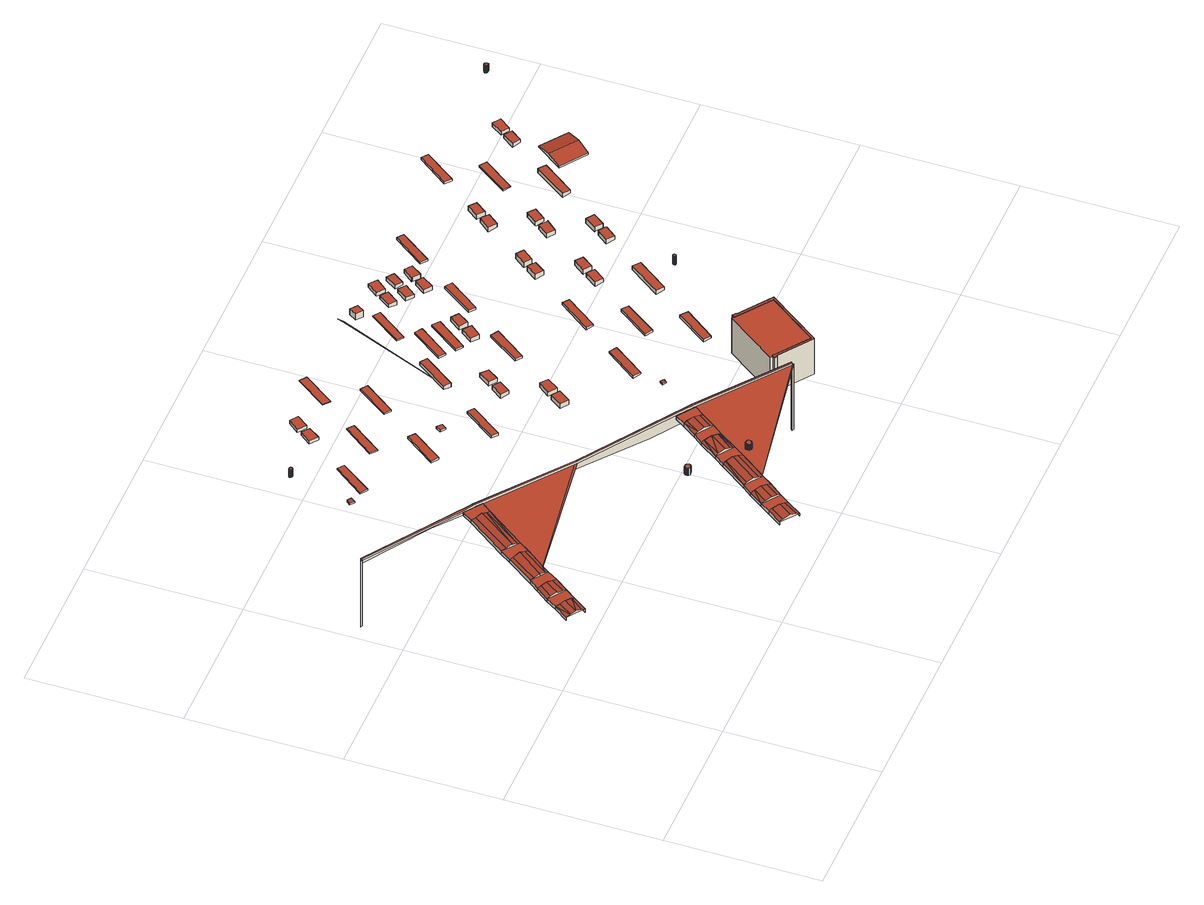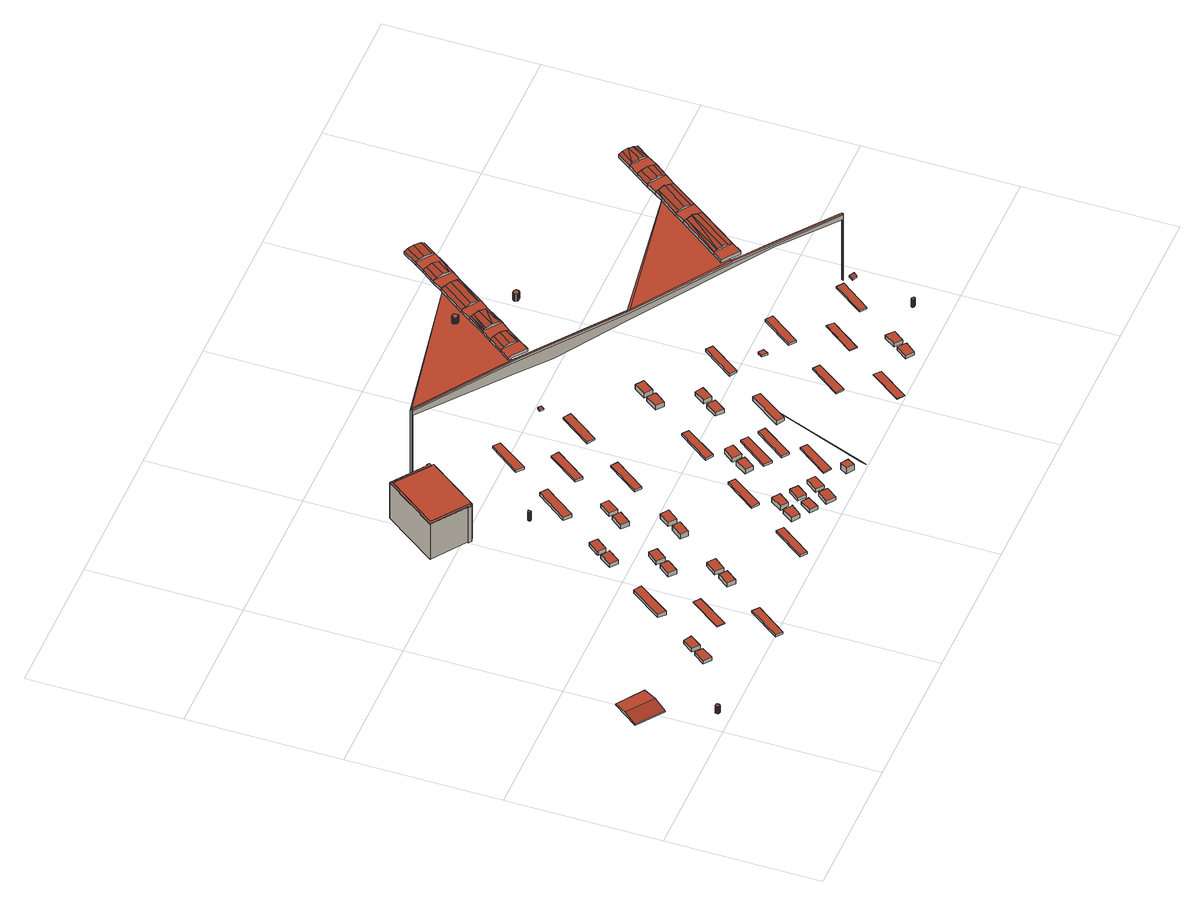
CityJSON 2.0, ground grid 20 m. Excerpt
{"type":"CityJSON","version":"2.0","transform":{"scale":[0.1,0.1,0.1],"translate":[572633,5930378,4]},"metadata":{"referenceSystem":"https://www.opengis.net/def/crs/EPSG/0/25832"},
"CityObjects":{
"building1":{"type":"Building","attributes":{"Grundfläche 2D":"14176.517365","Grundhöhe NN":"4.677"},"children":["building1-1","building1-2","building1-3","building1-4","building1-5","building1-6","building1-7","building1-8","building1-9","building1-10","building1-11","building1-12","building1-13","building1-14","building1-15","building1-16","building1-17","building1-18","building1-19","building1-20","building1-21","building1-22","building1-23","building1-24","building1-25","building1-26","building1-27","building1-28","building1-29","building1-30","building1-31","building1-32","building1-33","building1-34","building1-35","building1-36","building1-37","building1-38","building1-39","building1-40","building1-41","building1-42","building1-43","building1-44","building1-45","building1-46","building1-47","building1-48","building1-49","building1-50","building1-51","building1-52","building1-53","building1-54","building1-55","building1-56","building1-57","building1-58","building1-59","building1-60","building1-61","building1-62","building1-63","building1-64","building1-65","building1-66","building1-67","building1-68","building1-69","building1-70","building1-71","building1-72"],"geometry":[{"type":"MultiSurface","lod":"3","boundaries":[[[0,1,2,3]],[[1,4,2]],[[1,5,6,4]],[[0,7,8,9]],[[10,6,5]],[[11,12,3,2,4]],[[13,14,10,5]],[[7,0,3,12]],[[15,16,17,18]],[[10,19,20,6]],[[21,22,23,17,16]],[[21,16,24,25]],[[11,4,6,20]],[[14,26,19,10]],[[20,19,7,12,11]],[[27,28,29,30,31,32,33]],[[27,34,35,36]],[[37,31,30]],[[27,33,38,34]],[[33,32,39,38]],[[30,29,40]],[[32,31,37,41,39]],[[40,29,42,43]],[[44,45,46,47,48,25,24,49,50]],[[51,52,14]],[[30,40,37]],[[53,54,55,43,42,56,57,26,14,52]],[[40,58,59,34,38,39,41,37]],[[45,60,61,62,46]],[[63,64,65,66,67,68,69]],[[70,65,64]],[[65,71,72,73]],[[74,70,64,63]],[[75,74,63,69]],[[76,77,78,79,80,67]],[[71,65,70]],[[81,75,69,68,67,80,79]],[[47,46,62,82,83,84,85,86,87,88,89,90,91,21,25,48]],[[75,81,79,71,70,74]],[[60,45,44,50,49,24,16,53,52,51,92,93,94,95,96,97,98,99,100,101,61]],[[102,103,104,22,21,91,90,89,88,87,86,105,106,107]],[[61,101,82,62]],[[108,78,77,96,95,94,109,110]],[[111,103,111,112]],[[83,82,101,100,99,98,97,85,84]],[[77,113,96]],[[96,86,85,97]],[[96,113,114,115]],[[96,115,116,105,86]],[[117,118,119,120]]],"semantics":{"surfaces":[{"type":"WallSurface"},{"type":"RoofSurface"}],"values":[0,0,0,0,1,1,0,1,0,1,0,0,1,0,0,0,0,1,1,1,1,1,0,1,1,1,1,0,1,0,1,0,1,1,0,1,1,0,0,0,0,1,1,1,1,1,0,0,0,1]}}]},
"building1-1":{"type":"BuildingInstallation","parents":["building1"],"geometry":[{"type":"MultiSurface","lod":"3","boundaries":[[[121,122,123,124]],[[125,126,127,123]],[[127,124,123]],[[128,127,126,129,130]],[[131,130,129]],[[132,130,131]],[[122,121,133,134]],[[122,135,136,131,129,126,125,123]],[[132,131,137,138]],[[132,139,121,124,127,128,130]]],"semantics":{"surfaces":[{"type":"RoofSurface"},{"type":"WallSurface"}],"values":[0,0,0,0,0,0,1,1,1,1]}}]},
"building1-2":{"type":"BuildingInstallation","parents":["building1"],"geometry":[{"type":"MultiSurface","lod":"3","boundaries":[[[135,122,140,141,131,136]],[[134,142,140,122]],[[131,141,143,137]]],"semantics":{"surfaces":[{"type":"RoofSurface"},{"type":"WallSurface"}],"values":[0,1,1]}}]},
"building1-3":{"type":"BuildingInstallation","parents":["building1"],"geometry":[{"type":"MultiSurface","lod":"3","boundaries":[[[140,144,145,146]],[[147,148,149,150,146,145]],[[148,151,152,149]],[[151,153,141,152]],[[144,140,142,154]],[[144,155,156,153,151,148,147,145]],[[141,153,157,143]],[[149,152,141,140,146,150]]],"semantics":{"surfaces":[{"type":"RoofSurface"},{"type":"WallSurface"}],"values":[0,0,0,0,1,1,1,1]}}]},
"building1-4":{"type":"BuildingInstallation","parents":["building1"],"geometry":[{"type":"MultiSurface","lod":"3","boundaries":[[[155,144,5,1,0,153,156]],[[5,144,154,13]],[[153,0,9,157]]],"semantics":{"surfaces":[{"type":"RoofSurface"},{"type":"WallSurface"}],"values":[0,1,1]}}]},
"building1-5":{"type":"BuildingInstallation","parents":["building1"],"geometry":[{"type":"MultiSurface","lod":"3","boundaries":[[[27,7,19,29,28]],[[29,19,26,42]],[[7,27,36,8]]],"semantics":{"surfaces":[{"type":"RoofSurface"},{"type":"WallSurface"}],"values":[0,1,1]}}]},
"building1-6":{"type":"BuildingInstallation","parents":["building1"],"geometry":[{"type":"MultiSurface","lod":"3","boundaries":[[[158,159,34,59,58,40,160,161]],[[160,40,43,162]],[[162,163,54,164,159,158,161,160]],[[34,159,164,35]]],"semantics":{"surfaces":[{"type":"RoofSurface"},{"type":"WallSurface"}],"values":[0,1,1,1]}}]},
"building1-7":{"type":"BuildingInstallation","parents":["building1"],"geometry":[{"type":"MultiSurface","lod":"3","boundaries":[[[165,166,167,168]],[[168,167,169,170]],[[165,168,170,171]],[[166,165,171,172]],[[167,166,172,169]]],"semantics":{"surfaces":[{"type":"RoofSurface"},{"type":"WallSurface"}],"values":[0,1,1,1,1]}}]},
"building1-8":{"type":"BuildingInstallation","parents":["building1"],"geometry":[{"type":"MultiSurface","lod":"3","boundaries":[[[173,174,175,176]],[[177,173,176,178]],[[179,177,178,180]],[[181,182,179,180,183,184]],[[176,175,185,186,184,183,180,178]],[[181,184,187,188]],[[179,182,181,189,174,173,177]],[[175,174,190,191]]],"semantics":{"surfaces":[{"type":"RoofSurface"},{"type":"WallSurface"}],"values":[0,0,0,0,1,1,1,1]}}]},
"building1-9":{"type":"BuildingInstallation","parents":["building1"],"geometry":[{"type":"MultiSurface","lod":"3","boundaries":[[[181,192,193,194,174,189]],[[192,181,188,195]],[[174,194,196,190]]],"semantics":{"surfaces":[{"type":"RoofSurface"},{"type":"WallSurface"}],"values":[0,1,1]}}]},
"building1-10":{"type":"BuildingInstallation","parents":["building1"],"geometry":[{"type":"MultiSurface","lod":"3","boundaries":[[[197,194,198]],[[199,194,197]],[[200,197,198,201]],[[202,200,201,203]],[[204,205,202,203,206,192]],[[193,192,206,203,201,198,194]],[[192,195,207,204]],[[208,199,197,200,202,205,204]],[[194,199,209,196]]],"semantics":{"surfaces":[{"type":"RoofSurface"},{"type":"WallSurface"}],"values":[0,0,0,0,0,1,1,1,1]}}]},
"building1-11":{"type":"BuildingInstallation","parents":["building1"],"geometry":[{"type":"MultiSurface","lod":"3","boundaries":[[[210,211,212,213]],[[213,212,214,215]],[[210,213,215,216]],[[211,210,216,217]],[[212,211,217,214]]],"semantics":{"surfaces":[{"type":"RoofSurface"},{"type":"WallSurface"}],"values":[0,1,1,1,1]}}]},
"building1-12":{"type":"BuildingInstallation","parents":["building1"],"geometry":[{"type":"MultiSurface","lod":"3","boundaries":[[[218,219,220,221,222,223,224,225,226,227,228,229,230,231,232,233]],[[219,218,234,235]],[[220,219,235,236]],[[221,220,236,237]],[[222,221,237,238]],[[223,222,238,239]],[[224,223,239,240]],[[225,224,240,241]],[[226,225,241,242]],[[227,226,242,243]],[[228,227,243,244]],[[229,228,244,245]],[[230,229,245,246]],[[231,230,246,247]],[[232,231,247,248]],[[233,232,248,249]],[[218,233,249,234]]],"semantics":{"surfaces":[{"type":"RoofSurface"},{"type":"WallSurface"}],"values":[0,1,1,1,1,1,1,1,1,1,1,1,1,1,1,1,1]}}]},
"building1-13":{"type":"BuildingInstallation","parents":["building1"],"geometry":[{"type":"MultiSurface","lod":"3","boundaries":[[[204,67,66,65,199,208]],[[67,204,207,76]],[[199,65,73,209]]],"semantics":{"surfaces":[{"type":"RoofSurface"},{"type":"WallSurface"}],"values":[0,1,1]}}]},
"building1-14":{"type":"BuildingInstallation","parents":["building1"],"geometry":[{"type":"MultiSurface","lod":"3","boundaries":[[[250,251,252,253,254,255,256,257,258,259,260,261,262,263,264,265,266,267,268,269,270,271,272,273,274,275,276,277]],[[278,279,254,253]],[[280,278,253,252]],[[279,281,255,254]],[[281,282,256,255]],[[282,283,257,256]],[[283,284,258,257]],[[284,285,259,258]],[[285,286,260,259]],[[286,287,261,260]],[[287,288,262,261]],[[288,289,263,262]],[[289,290,264,263]],[[290,291,265,264]],[[291,292,266,265]],[[292,293,267,266]],[[293,294,268,267]],[[269,268,294,295]],[[295,296,270,269]],[[296,297,271,270]],[[297,298,272,271]],[[298,299,273,272]],[[299,300,274,273]],[[300,301,275,274]],[[301,302,276,275]],[[302,303,277,276]],[[303,304,250,277]],[[304,305,251,250]],[[305,280,252,251]]],"semantics":{"surfaces":[{"type":"RoofSurface"},{"type":"WallSurface"}],"values":[0,1,1,1,1,1,1,1,1,1,1,1,1,1,1,1,1,1,1,1,1,1,1,1,1,1,1,1,1]}}]},
"building1-15":{"type":"BuildingInstallation","parents":["building1"],"geometry":[{"type":"MultiSurface","lod":"3","boundaries":[[[306,307,71,79]],[[306,79,78,308]],[[309,72,71,307]]],"semantics":{"surfaces":[{"type":"RoofSurface"},{"type":"WallSurface"}],"values":[0,1,1]}}]},
"building1-16":{"type":"BuildingInstallation","parents":["building1"],"geometry":[{"type":"MultiSurface","lod":"3","boundaries":[[[310,311,312,313]],[[310,313,314,315]],[[313,312,316,314]],[[311,310,315,317]],[[312,311,317,316]]],"semantics":{"surfaces":[{"type":"RoofSurface"},{"type":"WallSurface"}],"values":[0,1,1,1,1]}}]},
"building1-17":{"type":"BuildingInstallation","parents":["building1"],"geometry":[{"type":"MultiSurface","lod":"3","boundaries":[[[318,319,320,321]],[[321,320,322,323]],[[318,321,323,324]],[[319,318,324,325]],[[320,319,325,322]]],"semantics":{"surfaces":[{"type":"RoofSurface"},{"type":"WallSurface"}],"values":[0,1,1,1,1]}}]},
"building1-18":{"type":"BuildingInstallation","parents":["building1"],"geometry":[{"type":"MultiSurface","lod":"3","boundaries":[[[326,327,328,329]],[[328,327,330,331]],[[332,329,328,331]],[[326,329,332,333]],[[327,326,333,330]]],"semantics":{"surfaces":[{"type":"RoofSurface"},{"type":"WallSurface"}],"values":[0,1,1,1,1]}}]},
"building1-19":{"type":"BuildingInstallation","parents":["building1"],"geometry":[{"type":"MultiSurface","lod":"3","boundaries":[[[334,307,335]],[[336,307,334]],[[337,335,338]],[[334,335,337]],[[339,337,338,340]],[[341,340,342]],[[343,342,306]],[[341,342,343]],[[340,341,339]],[[338,335,307,306,342,340]],[[343,306,308,344]],[[345,346,347,336,334,337,339,341,343]],[[307,336,348,309]]],"semantics":{"surfaces":[{"type":"RoofSurface"},{"type":"WallSurface"}],"values":[0,0,0,0,0,0,0,0,0,1,1,1,1]}}]},
"building1-20":{"type":"BuildingInstallation","parents":["building1"],"geometry":[{"type":"MultiSurface","lod":"3","boundaries":[[[349,350,351,352,353,354,355,356,357,358,359,360,361,362,363,364,365,366,367,368,369,370,371,372,373,374,375,376]],[[377,378,352,351]],[[379,380,349,376]],[[380,381,350,349]],[[381,377,351,350]],[[378,382,353,352]],[[382,383,354,353]],[[383,384,355,354]],[[384,385,356,355]],[[385,386,357,356]],[[386,387,358,357]],[[387,388,359,358]],[[388,389,360,359]],[[389,390,361,360]],[[390,391,362,361]],[[391,392,363,362]],[[392,393,363]],[[393,394,364,363]],[[394,395,365,364]],[[395,396,366,365]],[[396,397,367,366]],[[397,398,368,367]],[[398,399,369,368]],[[399,400,370,369]],[[400,401,371,370]],[[401,402,372,371]],[[402,403,373,372]],[[403,404,374,373]],[[404,405,375,374]],[[376,375,405,379]]],"semantics":{"surfaces":[{"type":"RoofSurface"},{"type":"WallSurface"}],"values":[0,1,1,1,1,1,1,1,1,1,1,1,1,1,1,1,1,1,1,1,1,1,1,1,1,1,1,1,1,1]}}]},
"building1-21":{"type":"BuildingInstallation","parents":["building1"],"geometry":[{"type":"MultiSurface","lod":"3","boundaries":[[[406,407,408,409,410]],[[408,407,411,412]],[[409,408,412,413]],[[410,409,413,414]],[[411,407,406,410,414,415]]],"semantics":{"surfaces":[{"type":"RoofSurface"},{"type":"WallSurface"}],"values":[0,1,1,1,1]}}]},
"building1-22":{"type":"BuildingInstallation","parents":["building1"],"geometry":[{"type":"MultiSurface","lod":"3","boundaries":[[[346,345,343,416,417,418,419,336,347]],[[416,343,344,420]],[[336,419,421,348]]],"semantics":{"surfaces":[{"type":"RoofSurface"},{"type":"WallSurface"}],"values":[0,1,1]}}]},
"building1-23":{"type":"BuildingInstallation","parents":["building1"],"geometry":[{"type":"MultiSurface","lod":"3","boundaries":[[[422,423,424,425]],[[425,424,426,427]],[[422,425,427,428]],[[423,422,428,429]],[[424,423,429,426]]],"semantics":{"surfaces":[{"type":"RoofSurface"},{"type":"WallSurface"}],"values":[0,1,1,1,1]}}]},
"building1-24":{"type":"BuildingInstallation","parents":["building1"],"geometry":[{"type":"MultiSurface","lod":"3","boundaries":[[[419,430,431]],[[430,432,433,434]],[[432,435,436,433]],[[437,416,438,439,436,435]],[[431,430,434]],[[430,419,418,417,416,437,435,432]],[[438,416,420,440]],[[441,442,431,434,433,436,439,438]],[[419,431,443,421]]],"semantics":{"surfaces":[{"type":"RoofSurface"},{"type":"WallSurface"}],"values":[0,0,0,0,0,1,1,1,1]}}]},
"building1-25":{"type":"BuildingInstallation","parents":["building1"],"geometry":[{"type":"MultiSurface","lod":"3","boundaries":[[[444,445,446,447]],[[447,446,448,449]],[[444,447,449,450]],[[445,444,450,451]],[[446,445,451,448]]],"semantics":{"surfaces":[{"type":"RoofSurface"},{"type":"WallSurface"}],"values":[0,1,1,1,1]}}]},
"building1-26":{"type":"BuildingInstallation","parents":["building1"],"geometry":[{"type":"MultiSurface","lod":"3","boundaries":[[[438,452,453,454,455,431,442,441]],[[452,438,440,456]],[[457,458,455,454,453,452,456,109]],[[431,455,458,443]]],"semantics":{"surfaces":[{"type":"RoofSurface"},{"type":"WallSurface"}],"values":[0,1,1,1]}}]},
"building1-27":{"type":"BuildingInstallation","parents":["building1"],"geometry":[{"type":"MultiSurface","lod":"3","boundaries":[[[459,460,461,462]],[[462,461,463,464]],[[459,462,464,465]],[[460,459,465,466]],[[461,460,466,463]]],"semantics":{"surfaces":[{"type":"RoofSurface"},{"type":"WallSurface"}],"values":[0,1,1,1,1]}}]},
"building1-28":{"type":"BuildingInstallation","parents":["building1"],"geometry":[{"type":"MultiSurface","lod":"3","boundaries":[[[467,468,469,470]],[[470,469,471,472]],[[467,470,472,473]],[[468,467,473,474]],[[469,468,474,471]]],"semantics":{"surfaces":[{"type":"RoofSurface"},{"type":"WallSurface"}],"values":[0,1,1,1,1]}}]},
"building1-29":{"type":"BuildingInstallation","parents":["building1"],"geometry":[{"type":"MultiSurface","lod":"3","boundaries":[[[475,476,477,478]],[[478,477,479,480]],[[475,478,480,481]],[[476,475,481,482]],[[477,476,482,479]]],"semantics":{"surfaces":[{"type":"RoofSurface"},{"type":"WallSurface"}],"values":[0,1,1,1,1]}}]},
"building1-30":{"type":"BuildingInstallation","parents":["building1"],"geometry":[{"type":"MultiSurface","lod":"3","boundaries":[[[483,484,485,486]],[[486,485,487,488]],[[483,486,488,489]],[[484,483,489,490]],[[485,484,490,487]]],"semantics":{"surfaces":[{"type":"RoofSurface"},{"type":"WallSurface"}],"values":[0,1,1,1,1]}}]},
"building1-31":{"type":"BuildingInstallation","parents":["building1"],"geometry":[{"type":"MultiSurface","lod":"3","boundaries":[[[491,492,493,494,495]],[[492,491,496,497]],[[493,492,497,498]],[[498,499,494,493]],[[499,500,496,491,495,494]]],"semantics":{"surfaces":[{"type":"RoofSurface"},{"type":"WallSurface"}],"values":[0,1,1,1,1]}}]},
"building1-32":{"type":"BuildingInstallation","parents":["building1"],"geometry":[{"type":"MultiSurface","lod":"3","boundaries":[[[501,502,503,504,505,506,507]],[[508,509,502,501]],[[509,510,503,502]],[[510,118,112,511,506,505,504,503]],[[508,501,507,506,511,111]]],"semantics":{"surfaces":[{"type":"RoofSurface"},{"type":"WallSurface"}],"values":[0,1,1,1,1]}}]},
"building1-33":{"type":"BuildingInstallation","parents":["building1"],"geometry":[{"type":"MultiSurface","lod":"3","boundaries":[[[512,513,514,515]],[[516,517,512,515]],[[517,518,513,512]],[[518,519,514,513]],[[519,516,515,514]]],"semantics":{"surfaces":[{"type":"RoofSurface"},{"type":"WallSurface"}],"values":[0,1,1,1,1]}}]},
"building1-34":{"type":"BuildingInstallation","parents":["building1"],"geometry":[{"type":"MultiSurface","lod":"3","boundaries":[[[520,521,522,523]],[[523,522,524,525]],[[520,523,525,526]],[[521,520,526,527]],[[522,521,527,524]]],"semantics":{"surfaces":[{"type":"RoofSurface"},{"type":"WallSurface"}],"values":[0,1,1,1,1]}}]},
"building1-35":{"type":"BuildingInstallation","parents":["building1"],"geometry":[{"type":"MultiSurface","lod":"3","boundaries":[[[528,529,530,531]],[[531,530,532,533]],[[528,531,533,534]],[[529,528,534,535]],[[530,529,535,532]]],"semantics":{"surfaces":[{"type":"RoofSurface"},{"type":"WallSurface"}],"values":[0,1,1,1,1]}}]},
"building1-36":{"type":"BuildingInstallation","parents":["building1"],"geometry":[{"type":"MultiSurface","lod":"3","boundaries":[[[536,537,538,539]],[[539,538,540,541]],[[536,539,541,542]],[[537,536,542,543]],[[538,537,543,540]]],"semantics":{"surfaces":[{"type":"RoofSurface"},{"type":"WallSurface"}],"values":[0,1,1,1,1]}}]},
"building1-37":{"type":"BuildingInstallation","parents":["building1"],"geometry":[{"type":"MultiSurface","lod":"3","boundaries":[[[544,545,546,547]],[[547,546,548,549]],[[544,547,549,550]],[[545,544,550,551]],[[546,545,551,548]]],"semantics":{"surfaces":[{"type":"RoofSurface"},{"type":"WallSurface"}],"values":[0,1,1,1,1]}}]},
"building1-38":{"type":"BuildingInstallation","parents":["building1"],"geometry":[{"type":"MultiSurface","lod":"3","boundaries":[[[552,553,554,555]],[[555,554,556,557]],[[557,558,552,555]],[[553,552,558,559]],[[559,556,554,553]]],"semantics":{"surfaces":[{"type":"RoofSurface"},{"type":"WallSurface"}],"values":[0,1,1,1,1]}}]},
"building1-39":{"type":"BuildingInstallation","parents":["building1"],"geometry":[{"type":"MultiSurface","lod":"3","boundaries":[[[560,561,562,563,564]],[[562,561,565,566]],[[567,564,563,562,566,568]],[[560,564,567,569]],[[561,560,569,565]]],"semantics":{"surfaces":[{"type":"RoofSurface"},{"type":"WallSurface"}],"values":[0,1,1,1,1]}}]},
"building1-40":{"type":"BuildingInstallation","parents":["building1"],"geometry":[{"type":"MultiSurface","lod":"3","boundaries":[[[570,571,572,573]],[[573,572,574,575]],[[570,573,575,576]],[[571,570,576,577]],[[572,571,577,574]]],"semantics":{"surfaces":[{"type":"RoofSurface"},{"type":"WallSurface"}],"values":[0,1,1,1,1]}}]},
"building1-41":{"type":"BuildingInstallation","parents":["building1"],"geometry":[{"type":"MultiSurface","lod":"3","boundaries":[[[578,579,580,581]],[[581,580,582,583]],[[578,581,583,584]],[[579,578,584,585]],[[580,579,585,582]]],"semantics":{"surfaces":[{"type":"RoofSurface"},{"type":"WallSurface"}],"values":[0,1,1,1,1]}}]},
"building1-42":{"type":"BuildingInstallation","parents":["building1"],"geometry":[{"type":"MultiSurface","lod":"3","boundaries":[[[586,587,588,589]],[[589,588,590,591]],[[586,589,591,592]],[[587,586,592,593]],[[588,587,593,590]]],"semantics":{"surfaces":[{"type":"RoofSurface"},{"type":"WallSurface"}],"values":[0,1,1,1,1]}}]},
"building1-43":{"type":"BuildingInstallation","parents":["building1"],"geometry":[{"type":"MultiSurface","lod":"3","boundaries":[[[594,595,596,597]],[[597,596,598,599]],[[594,597,599,600]],[[595,594,600,601]],[[596,595,601,598]]],"semantics":{"surfaces":[{"type":"RoofSurface"},{"type":"WallSurface"}],"values":[0,1,1,1,1]}}]},
"building1-44":{"type":"BuildingInstallation","parents":["building1"],"geometry":[{"type":"MultiSurface","lod":"3","boundaries":[[[602,603,604,605]],[[605,604,606,607]],[[607,608,602,605]],[[608,609,603,602]],[[604,603,609,606]]],"semantics":{"surfaces":[{"type":"RoofSurface"},{"type":"WallSurface"}],"values":[0,1,1,1,1]}}]},
"building1-45":{"type":"BuildingInstallation","parents":["building1"],"geometry":[{"type":"MultiSurface","lod":"3","boundaries":[[[610,611,612,613]],[[613,612,614,615]],[[610,613,615,616]],[[611,610,616,617]],[[612,611,617,614]]],"semantics":{"surfaces":[{"type":"RoofSurface"},{"type":"WallSurface"}],"values":[0,1,1,1,1]}}]},
"building1-46":{"type":"BuildingInstallation","parents":["building1"],"geometry":[{"type":"MultiSurface","lod":"3","boundaries":[[[618,619,620,621]],[[622,623,621,620]],[[623,624,618,621]],[[619,618,624,625]],[[620,619,625,622]]],"semantics":{"surfaces":[{"type":"RoofSurface"},{"type":"WallSurface"}],"values":[0,1,1,1,1]}}]},
"building1-47":{"type":"BuildingInstallation","parents":["building1"],"geometry":[{"type":"MultiSurface","lod":"3","boundaries":[[[626,627,628,629,630]],[[631,628,627,626,632,633]],[[629,628,631,634]],[[630,629,634,635]],[[626,630,635,632]]],"semantics":{"surfaces":[{"type":"RoofSurface"},{"type":"WallSurface"}],"values":[0,1,1,1,1]}}]},
"building1-48":{"type":"BuildingInstallation","parents":["building1"],"geometry":[{"type":"MultiSurface","lod":"3","boundaries":[[[636,637,638,639]],[[639,638,640,641]],[[636,639,641,642]],[[637,636,642,643]],[[638,637,643,640]]],"semantics":{"surfaces":[{"type":"RoofSurface"},{"type":"WallSurface"}],"values":[0,1,1,1,1]}}]},
"building1-49":{"type":"BuildingInstallation","parents":["building1"],"geometry":[{"type":"MultiSurface","lod":"3","boundaries":[[[644,645,646,647,648]],[[646,645,649,650]],[[647,646,650,651]],[[648,647,651,652]],[[649,645,644,648,652,653]]],"semantics":{"surfaces":[{"type":"RoofSurface"},{"type":"WallSurface"}],"values":[0,1,1,1,1]}}]},
"building1-50":{"type":"BuildingInstallation","parents":["building1"],"geometry":[{"type":"MultiSurface","lod":"3","boundaries":[[[654,655,656,657]],[[657,656,658,659]],[[654,657,659,660]],[[655,654,660,661]],[[656,655,661,658]]],"semantics":{"surfaces":[{"type":"RoofSurface"},{"type":"WallSurface"}],"values":[0,1,1,1,1]}}]},
"building1-51":{"type":"BuildingInstallation","parents":["building1"],"geometry":[{"type":"MultiSurface","lod":"3","boundaries":[[[662,663,664,665]],[[663,662,666,667]],[[664,663,667,668]],[[665,664,668,669]],[[662,665,669,666]]],"semantics":{"surfaces":[{"type":"RoofSurface"},{"type":"WallSurface"}],"values":[0,1,1,1,1]}}]},
"building1-52":{"type":"BuildingInstallation","parents":["building1"],"geometry":[{"type":"MultiSurface","lod":"3","boundaries":[[[670,671,672,673,674]],[[672,671,675,676]],[[673,672,676,677]],[[674,673,677,678]],[[670,674,678,679]],[[671,670,679,675]]],"semantics":{"surfaces":[{"type":"RoofSurface"},{"type":"WallSurface"}],"values":[0,1,1,1,1,1]}}]},
"building1-53":{"type":"BuildingInstallation","parents":["building1"],"geometry":[{"type":"MultiSurface","lod":"3","boundaries":[[[680,681,682,683]],[[681,680,684,685]],[[686,682,681,685]],[[686,687,683,682]],[[680,683,687,684]]],"semantics":{"surfaces":[{"type":"RoofSurface"},{"type":"WallSurface"}],"values":[0,1,1,1,1]}}]},
"building1-54":{"type":"BuildingInstallation","parents":["building1"],"geometry":[{"type":"MultiSurface","lod":"3","boundaries":[[[688,689,690,691]],[[691,690,692,693]],[[688,691,693,694]],[[689,688,694,695]],[[690,689,695,692]]],"semantics":{"surfaces":[{"type":"RoofSurface"},{"type":"WallSurface"}],"values":[0,1,1,1,1]}}]},
"building1-55":{"type":"BuildingInstallation","parents":["building1"],"geometry":[{"type":"MultiSurface","lod":"3","boundaries":[[[696,697,698,699]],[[698,697,700,701]],[[702,699,698,701]],[[696,699,702,703]],[[697,696,703,700]]],"semantics":{"surfaces":[{"type":"RoofSurface"},{"type":"WallSurface"}],"values":[0,1,1,1,1]}}]},
"building1-56":{"type":"BuildingInstallation","parents":["building1"],"geometry":[{"type":"MultiSurface","lod":"3","boundaries":[[[704,705,706,707,708]],[[706,705,709,710]],[[707,706,710,711]],[[708,707,711,712]],[[709,705,704,708,712,713]]],"semantics":{"surfaces":[{"type":"RoofSurface"},{"type":"WallSurface"}],"values":[0,1,1,1,1]}}]},
"building1-57":{"type":"BuildingInstallation","parents":["building1"],"geometry":[{"type":"MultiSurface","lod":"3","boundaries":[[[714,715,716,717,718,719,720,721,722,723,724,725,726,727,728]],[[717,716,729,730]],[[716,715,731,729]],[[718,717,730,732]],[[719,718,732,733]],[[720,719,733,734]],[[721,720,734,735]],[[722,721,735,736]],[[723,722,736,737]],[[724,723,737,738]],[[725,724,738,739]],[[726,725,739,740]],[[727,726,740,741]],[[728,727,741,742]],[[714,728,742,743]],[[715,714,743,731]]],"semantics":{"surfaces":[{"type":"RoofSurface"},{"type":"WallSurface"}],"values":[0,1,1,1,1,1,1,1,1,1,1,1,1,1,1,1]}}]},
"building1-58":{"type":"BuildingInstallation","parents":["building1"],"geometry":[{"type":"MultiSurface","lod":"3","boundaries":[[[744,745,746,747,748]],[[746,745,749,750]],[[747,746,750,751]],[[748,747,751,752]],[[744,748,752,753]],[[745,744,753,749]]],"semantics":{"surfaces":[{"type":"RoofSurface"},{"type":"WallSurface"}],"values":[0,1,1,1,1,1]}}]},
"building1-59":{"type":"BuildingInstallation","parents":["building1"],"geometry":[{"type":"MultiSurface","lod":"3","boundaries":[[[754,755,756,757]],[[757,756,758,759]],[[754,757,759,760]],[[755,754,760,761]],[[756,755,761,758]]],"semantics":{"surfaces":[{"type":"RoofSurface"},{"type":"WallSurface"}],"values":[0,1,1,1,1]}}]},
"building1-60":{"type":"BuildingInstallation","parents":["building1"],"geometry":[{"type":"MultiSurface","lod":"3","boundaries":[[[762,763,764,765,766]],[[767,768,764,763]],[[768,769,765,764]],[[766,765,769,770]],[[770,771,762,766]],[[763,762,771,767]]],"semantics":{"surfaces":[{"type":"RoofSurface"},{"type":"WallSurface"}],"values":[0,1,1,1,1,1]}}]},
"building1-61":{"type":"BuildingInstallation","parents":["building1"],"geometry":[{"type":"MultiSurface","lod":"3","boundaries":[[[772,773,774,775,776]],[[774,773,777,778]],[[779,776,775,774,778,780]],[[772,776,779,781]],[[773,772,781,777]]],"semantics":{"surfaces":[{"type":"RoofSurface"},{"type":"WallSurface"}],"values":[0,1,1,1,1]}}]},
"building1-62":{"type":"BuildingInstallation","parents":["building1"],"geometry":[{"type":"MultiSurface","lod":"3","boundaries":[[[782,783,784,785,786]],[[784,783,787,788]],[[789,786,785,784,788,790]],[[782,786,789,791]],[[783,782,791,787]]],"semantics":{"surfaces":[{"type":"RoofSurface"},{"type":"WallSurface"}],"values":[0,1,1,1,1]}}]},
"building1-63":{"type":"BuildingInstallation","parents":["building1"],"geometry":[{"type":"MultiSurface","lod":"3","boundaries":[[[792,793,794,795,796]],[[794,793,797,798]],[[795,794,798,799]],[[796,795,799,800]],[[800,801,797,793,792,796]]],"semantics":{"surfaces":[{"type":"RoofSurface"},{"type":"WallSurface"}],"values":[0,1,1,1,1]}}]},
"building1-64":{"type":"BuildingInstallation","parents":["building1"],"geometry":[{"type":"MultiSurface","lod":"3","boundaries":[[[802,803,804,805,806]],[[804,803,807,808]],[[805,804,808,809]],[[806,805,809,810]],[[807,803,802,806,810,811]]],"semantics":{"surfaces":[{"type":"RoofSurface"},{"type":"WallSurface"}],"values":[0,1,1,1,1]}}]},
"building1-65":{"type":"BuildingInstallation","parents":["building1"],"geometry":[{"type":"MultiSurface","lod":"3","boundaries":[[[812,813,814,815,816]],[[814,813,817,818]],[[815,814,818,819]],[[816,815,819,820]],[[817,813,812,816,820,821]]],"semantics":{"surfaces":[{"type":"RoofSurface"},{"type":"WallSurface"}],"values":[0,1,1,1,1]}}]},
"building1-66":{"type":"BuildingInstallation","parents":["building1"],"geometry":[{"type":"MultiSurface","lod":"3","boundaries":[[[822,823,824,825]],[[825,824,826,827]],[[822,825,827,828]],[[823,822,828,829]],[[824,823,829,826]]],"semantics":{"surfaces":[{"type":"RoofSurface"},{"type":"WallSurface"}],"values":[0,1,1,1,1]}}]},
"building1-67":{"type":"BuildingInstallation","parents":["building1"],"geometry":[{"type":"MultiSurface","lod":"3","boundaries":[[[830,831,832,833]],[[833,832,834,835]],[[830,833,835,836]],[[831,830,836,837]],[[832,831,837,834]]],"semantics":{"surfaces":[{"type":"RoofSurface"},{"type":"WallSurface"}],"values":[0,1,1,1,1]}}]},
"building1-68":{"type":"BuildingInstallation","parents":["building1"],"geometry":[{"type":"MultiSurface","lod":"3","boundaries":[[[838,839,840,841]],[[841,840,842,843]],[[838,841,843,844]],[[839,838,844,845]],[[840,839,845,842]]],"semantics":{"surfaces":[{"type":"RoofSurface"},{"type":"WallSurface"}],"values":[0,1,1,1,1]}}]},
"building1-69":{"type":"BuildingInstallation","parents":["building1"],"geometry":[{"type":"MultiSurface","lod":"3","boundaries":[[[846,847,848,849]],[[849,848,850,851]],[[846,849,851,852]],[[847,846,852,853]],[[848,847,853,850]]],"semantics":{"surfaces":[{"type":"RoofSurface"},{"type":"WallSurface"}],"values":[0,1,1,1,1]}}]},
"building1-70":{"type":"BuildingInstallation","parents":["building1"],"geometry":[{"type":"MultiSurface","lod":"3","boundaries":[[[854,855,856,857]],[[855,854,858,859]],[[856,855,859,860]],[[857,856,860,861]],[[854,857,861,858]]],"semantics":{"surfaces":[{"type":"RoofSurface"},{"type":"WallSurface"}],"values":[0,1,1,1,1]}}]},
"building1-71":{"type":"BuildingInstallation","parents":["building1"],"geometry":[{"type":"MultiSurface","lod":"3","boundaries":[[[862,863,864,865]],[[866,862,865,867]],[[865,864,868,869,867]],[[866,867,869,870]],[[863,862,866,870,871]],[[864,863,871,868]],[[869,868,871,870]]],"semantics":{"surfaces":[{"type":"RoofSurface"},{"type":"WallSurface"},{"type":"OuterCeilingSurface"}],"values":[0,0,1,1,1,1,2]}}]},
"building1-72":{"type":"BuildingInstallation","parents":["building1"],"geometry":[{"type":"MultiSurface","lod":"3","boundaries":[[[872,873,874,875,876,877,878,879,880,881,882,883,884,885,886,887,888,889,890]],[[891,892,872,890]],[[893,891,890,889]],[[892,894,873,872]],[[894,895,873]],[[895,896,874,873]],[[896,897,875,874]],[[897,898,875]],[[898,899,876,875]],[[899,900,877,876]],[[900,901,878,877]],[[901,902,879,878]],[[902,903,880,879]],[[903,904,881,880]],[[904,905,882,881]],[[905,906,883,882]],[[906,907,884,883]],[[907,908,885,884]],[[908,909,886,885]],[[909,910,887,886]],[[910,911,888,887]],[[911,893,889,888]]],"semantics":{"surfaces":[{"type":"RoofSurface"},{"type":"WallSurface"}],"values":[0,1,1,1,1,1,1,1,1,1,1,1,1,1,1,1,1,1,1,1,1,1]}}]},
"building2":{"type":"Building","attributes":{"Grundfläche 2D":"51.571932","Grundhöhe NN":"5.809"},"children":["building2-1"],"geometry":[{"type":"Solid","lod":"3","boundaries":[[[[912,913,914,915,916,917,918,919,920,921,922,923]],[[924,925,917,916]],[[925,926,918,917]],[[926,927,919,918]],[[927,928,920,919]],[[928,929,921,920]],[[929,930,922,921]],[[930,931,923,922]],[[931,932,912,923]],[[932,933,913,912]],[[933,934,914,913]],[[934,935,915,914]],[[935,924,916,915]],[[929,928,927,926,925,924,935,934,933,932,931,930]]]],"semantics":{"surfaces":[{"type":"RoofSurface"},{"type":"WallSurface"},{"type":"GroundSurface"}],"values":[[0,1,1,1,1,1,1,1,1,1,1,1,1,2]]}}]},
"building2-1":{"type":"BuildingInstallation","parents":["building2"],"geometry":[{"type":"MultiSurface","lod":"3","boundaries":[[[936,937,938,939,940,941,942,943,944,945,946,947,948]],[[915,916,949,943,942,941]],[[949,950,944,943]],[[945,944,950,951]],[[952,946,945,951]],[[952,919,920,947,946]],[[920,921,948,947]],[[921,922,936,948]],[[922,923,937,936]],[[923,912,938,937]],[[912,913,939,938]],[[913,914,940,939]],[[914,915,941,940]]],"semantics":{"surfaces":[{"type":"RoofSurface"},{"type":"WallSurface"}],"values":[0,1,1,1,1,1,1,1,1,1,1,1,1]}}]}
},
"vertices":[
[51,260,121],[62,252,121],[62,252,124],[55,257,122],[62,252,125],[72,245,121],[69,247,122],[76,295,121],[76,295,116],[51,260,116],[79,255,121],[88,287,125],[80,292,122],[72,245,116],[79,255,116],[21,461,112],[23,460,112],[23,460,7],[21,461,7],[98,280,121],[94,282,122],[24,462,112],[24,462,105],[24,462,7],[23,460,114],[24,462,114],[98,280,116],[86,309,121],[98,300,121],[107,293,121],[104,296,122],[98,300,124],[98,300,125],[91,305,122],[124,361,121],[124,361,116],[86,309,116],[141,348,122],[128,357,122],[135,352,125],[145,345,121],[136,352,124],[107,293,116],[145,345,116],[148,369,119],[150,368,119],[152,370,119],[150,371,119],[104,404,117],[102,402,117],[136,378,118],[268,282,111],[266,284,111],[148,369,116],[145,365,116],[136,352,116],[98,300,116],[88,287,116],[136,352,121],[135,352,121],[266,284,114],[268,282,114],[270,284,114],[304,75,124],[296,80,122],[293,83,120],[313,68,120],[315,67,120],[313,68,121],[310,70,122],[322,116,122],[318,118,120],[318,118,115],[293,83,115],[330,110,124],[336,106,122],[315,67,116],[317,69,116],[341,102,116],[341,102,120],[317,69,120],[338,104,121],[397,192,119],[401,190,119],[403,188,119],[516,106,114],[516,106,112],[403,188,116],[401,190,116],[397,192,116],[270,284,111],[150,371,116],[396,190,116],[396,189,116],[399,187,116],[401,186,116],[514,104,112],[514,104,114],[401,186,119],[399,187,119],[396,189,119],[396,190,119],[355,223,94],[270,284,100],[104,404,111],[516,106,105],[403,188,98],[397,192,97],[338,104,116],[396,184,116],[387,171,116],[345,473,102],[353,493,103],[516,103,112],[516,103,7],[514,104,7],[516,106,7],[406,626,105],[354,494,103],[407,626,105],[409,634,105],
[27,182,121],[40,200,121],[37,203,123],[23,185,123],[30,208,124],[29,208,125],[17,190,125],[17,190,124],[23,212,123],[10,194,123],[19,216,121],[6,198,121],[27,182,116],[40,200,116],[30,208,121],[29,208,121],[19,216,116],[6,198,116],[17,190,121],
[50,214,121],[28,230,121],[50,214,116],[28,230,116],
[63,231,121],[58,234,123],[46,217,123],[53,239,124],[51,239,125],[39,222,125],[40,221,124],[45,244,123],[32,227,123],[41,247,121],[63,231,116],[53,239,121],[51,239,121],[41,247,116],
[145,365,121],[133,374,121],[155,358,121],[147,364,121],[155,358,116],[147,364,116],[133,374,116],
[117,504,110],[121,510,110],[115,513,111],[111,508,111],[115,513,108],[111,508,108],[117,504,108],[121,510,108],
[264,37,122],[261,39,120],[248,21,120],[251,18,122],[273,30,124],[260,12,124],[279,26,122],[266,7,122],[283,23,120],[281,24,121],[268,6,121],[270,4,120],[266,7,120],[268,6,120],[270,4,116],[283,23,116],[264,37,120],[261,39,115],[248,21,115],
[292,36,120],[274,49,120],[270,52,120],[292,36,116],[270,52,115],
[287,67,122],[274,49,122],[283,70,120],[294,62,124],[281,43,124],[301,57,122],[288,39,122],[306,54,120],[303,55,121],[290,37,121],[306,54,116],[303,55,120],[283,70,115],
[162,543,111],[132,503,111],[141,497,111],[170,537,111],[141,497,109],[170,537,109],[162,543,109],[132,503,109],
[136,593,118],[135,593,118],[134,593,118],[134,592,118],[133,592,118],[133,591,118],[134,590,118],[135,589,118],[136,589,118],[137,589,118],[137,590,118],[138,590,118],[138,591,118],[138,592,118],[137,592,118],[137,593,118],[136,593,106],[135,593,106],[134,593,106],[134,592,106],[133,592,106],[133,591,106],[134,590,106],[135,589,106],[136,589,106],[137,589,106],[137,590,106],[138,590,106],[138,591,106],[138,592,106],[137,592,106],[137,593,106],
[297,156,125],[297,157,125],[296,157,125],[295,157,125],[294,157,125],[293,157,125],[293,156,125],[292,156,125],[292,155,125],[291,155,125],[291,154,125],[291,153,125],[291,152,125],[292,152,125],[292,151,125],[293,150,125],[294,150,125],[295,150,125],[296,150,125],[297,150,125],[297,151,125],[298,151,125],[298,152,125],[299,152,125],[299,153,125],[299,154,125],[298,155,125],[298,156,125],[295,157,114],[294,157,114],[296,157,114],[293,157,114],[293,156,114],[292,156,114],[292,155,114],[291,155,114],[291,154,114],[291,153,114],[291,152,114],[292,152,114],[292,151,114],[293,150,114],[294,150,114],[295,150,114],[296,150,114],[297,150,114],[297,151,114],[298,151,114],[298,152,114],[299,152,114],[299,153,114],[299,154,114],[298,155,114],[298,156,114],[297,156,114],[297,157,114],
[350,115,120],[328,131,120],[350,115,116],[328,131,115],
[243,485,110],[213,444,110],[222,438,110],[251,478,110],[251,478,107],[243,485,107],[222,438,107],[213,444,107],
[230,556,111],[200,516,111],[208,509,111],[238,550,111],[208,509,110],[238,550,110],[230,556,110],[200,516,110],
[192,589,114],[202,581,114],[212,596,114],[203,603,114],[202,581,109],[212,596,109],[203,603,109],[192,589,109],
[347,152,122],[331,129,122],[344,154,120],[355,146,124],[339,123,124],[362,141,122],[345,119,122],[364,139,121],[348,117,121],[366,138,120],[366,138,116],[364,139,120],[362,141,120],[347,152,120],[344,154,115],
[359,104,125],[358,105,125],[358,104,125],[357,104,125],[356,104,125],[356,103,125],[355,103,125],[355,102,125],[355,101,125],[355,100,125],[355,99,125],[355,98,125],[356,98,125],[357,97,125],[358,97,125],[359,97,125],[360,97,125],[360,98,125],[361,98,125],[361,99,125],[362,99,125],[362,100,125],[362,101,125],[362,102,125],[362,103,125],[361,103,125],[361,104,125],[360,104,125],[358,104,116],[357,104,116],[360,104,116],[359,104,116],[358,105,116],[356,104,116],[356,103,116],[355,103,116],[355,102,116],[355,101,116],[355,100,116],[355,99,116],[355,98,116],[356,98,116],[357,97,116],[358,97,116],[358,97,115],[359,97,115],[360,97,115],[360,98,115],[361,98,115],[361,99,115],[362,99,115],[362,100,115],[362,101,115],[362,102,115],[362,103,116],[361,103,116],[361,104,116],
[207,608,114],[216,601,114],[227,616,114],[217,623,114],[206,609,114],[216,601,109],[227,616,109],[217,623,109],[206,609,109],[207,608,109],
[376,151,120],[374,153,120],[372,154,120],[354,167,120],[376,151,116],[354,167,115],
[275,449,108],[279,455,108],[273,460,108],[269,454,108],[273,460,105],[269,454,105],[275,449,105],[279,455,105],
[358,164,122],[367,185,120],[365,159,124],[378,177,124],[371,183,122],[372,154,122],[385,172,122],[374,153,121],[389,169,120],[387,171,121],[389,169,116],[387,171,120],[385,172,120],[367,185,115],
[312,436,106],[282,395,106],[290,389,106],[320,430,106],[290,389,102],[320,430,102],[312,436,103],[282,395,103],
[399,182,120],[396,184,120],[394,185,120],[376,198,120],[399,182,116],[394,185,116],[376,198,115],
[301,566,109],[272,525,109],[280,519,109],[310,560,109],[280,519,107],[310,560,107],[301,566,107],[272,525,107],
[288,637,111],[259,597,111],[267,590,111],[297,631,111],[267,590,110],[297,631,110],[288,637,110],[259,597,110],
[364,339,104],[374,332,104],[385,347,104],[375,354,104],[385,347,97],[375,354,97],[364,339,97],[374,332,97],
[353,409,106],[363,403,106],[373,417,106],[364,424,106],[373,417,100],[364,424,100],[353,409,100],[363,403,100],
[389,352,104],[399,367,104],[390,374,104],[379,360,104],[379,359,104],[389,352,97],[399,367,97],[390,374,97],[379,360,97],[379,359,97],
[349,470,108],[379,511,108],[370,517,108],[354,494,108],[353,493,108],[341,476,108],[345,473,108],[349,470,102],[379,511,102],[370,517,103],[341,476,103],
[388,437,106],[379,445,106],[368,430,106],[378,423,106],[378,423,100],[388,437,100],[379,445,100],[368,430,100],
[447,237,100],[450,241,100],[446,244,100],[443,240,100],[446,244,98],[443,240,98],[447,237,98],[450,241,98],
[473,318,100],[443,277,100],[452,271,100],[482,312,100],[452,271,97],[482,312,97],[473,318,97],[443,277,96],
[420,542,104],[391,501,104],[399,495,104],[429,536,104],[399,495,101],[429,536,101],[420,542,101],[391,501,101],
[451,458,100],[422,417,100],[430,411,100],[460,452,100],[430,411,97],[460,452,97],[451,458,97],[422,417,97],
[440,528,103],[411,487,103],[419,481,103],[449,521,103],[419,481,100],[449,521,100],[440,528,100],[411,487,100],
[432,476,105],[442,469,105],[453,483,105],[452,484,105],[443,491,105],[442,469,98],[453,483,98],[443,491,99],[452,484,98],[432,476,99],
[429,598,104],[400,557,104],[408,551,104],[438,592,104],[408,551,102],[438,592,102],[429,598,103],[400,557,103],
[458,511,105],[447,496,105],[457,489,105],[467,504,105],[457,489,98],[467,504,98],[458,511,99],[447,496,99],
[425,608,113],[431,617,113],[422,624,113],[416,614,113],[422,624,104],[416,614,104],[425,608,103],[431,617,103],
[554,260,106],[525,219,106],[533,213,106],[563,253,106],[533,213,103],[563,253,103],[554,260,102],[525,219,102],
[543,329,103],[513,288,103],[522,282,103],[551,323,103],[522,282,100],[551,323,100],[543,329,99],[513,288,99],
[532,399,100],[502,358,100],[510,352,100],[540,393,100],[510,352,97],[540,393,97],[532,399,97],[502,358,96],
[462,601,107],[451,586,107],[460,579,107],[471,594,107],[460,579,101],[471,594,101],[462,601,102],[451,586,102],
[491,579,105],[482,586,105],[481,586,105],[471,572,105],[480,565,105],[481,586,100],[491,579,100],[482,586,100],[471,572,100],[480,565,100],
[510,538,100],[481,497,100],[489,491,100],[519,532,100],[489,491,97],[519,532,97],[510,538,97],[481,497,97],
[466,606,107],[475,599,107],[486,613,107],[476,621,107],[465,607,107],[475,599,101],[486,613,101],[476,621,102],[465,607,102],[466,606,101],
[491,557,105],[501,550,105],[511,565,105],[502,571,105],[511,565,98],[502,571,99],[491,557,99],[501,550,98],
[505,599,105],[496,606,105],[486,591,105],[495,585,105],[505,599,100],[496,606,100],[486,591,100],[495,585,100],
[506,577,105],[515,570,105],[525,584,105],[516,591,105],[505,577,105],[515,570,98],[525,584,98],[516,591,99],[505,577,99],[506,577,99],
[582,366,106],[593,381,106],[584,388,106],[573,373,106],[582,366,100],[593,381,100],[584,388,99],[573,373,99],
[612,341,108],[582,300,108],[591,293,108],[621,334,108],[591,293,103],[621,334,103],[612,341,102],[582,300,102],
[562,444,104],[572,437,104],[582,451,104],[573,458,104],[572,437,97],[582,451,97],[573,458,96],[562,444,96],
[588,393,106],[597,386,106],[608,401,106],[599,408,106],[587,393,106],[597,386,100],[608,401,100],[599,408,99],[587,393,99],[588,393,99],
[637,298,118],[637,299,118],[636,299,118],[635,299,118],[635,298,118],[634,298,118],[634,297,118],[634,296,118],[634,295,118],[635,295,118],[636,295,118],[637,295,118],[638,296,118],[638,297,118],[638,298,118],[636,299,105],[635,299,105],[637,299,105],[635,298,105],[634,298,105],[634,297,105],[634,296,105],[634,295,105],[635,295,105],[636,295,105],[637,295,105],[638,296,105],[638,297,105],[638,298,105],[637,298,105],
[577,463,104],[586,457,104],[597,471,104],[588,478,104],[577,464,104],[586,457,97],[597,471,97],[588,478,96],[577,464,96],[577,463,96],
[569,620,100],[539,579,100],[547,573,100],[577,614,100],[547,573,97],[577,614,97],[569,620,97],[539,579,97],
[643,385,109],[652,378,109],[663,392,109],[663,393,109],[654,399,109],[652,378,103],[663,392,103],[663,393,103],[654,399,102],[643,385,102],
[631,455,106],[640,448,106],[652,462,106],[651,462,106],[642,469,106],[640,448,100],[652,462,100],[642,469,99],[651,462,100],[631,455,99],
[620,524,103],[630,517,103],[641,531,103],[640,532,103],[632,539,103],[630,517,97],[641,531,97],[632,539,96],[640,532,97],[620,524,96],
[658,405,109],[667,398,109],[678,413,109],[668,420,109],[657,405,109],[667,398,103],[678,413,103],[668,420,102],[657,405,102],[658,405,102],
[646,474,106],[655,468,106],[666,482,106],[657,489,106],[646,475,106],[655,468,100],[666,482,100],[657,489,99],[646,475,99],[646,474,99],
[636,544,103],[644,537,103],[655,552,103],[646,559,103],[635,544,103],[644,537,97],[655,552,97],[646,559,96],[635,544,96],[636,544,96],
[730,503,108],[700,461,108],[709,455,108],[739,496,108],[709,455,103],[739,496,103],[730,503,102],[700,461,102],
[718,572,101],[689,531,101],[697,525,101],[727,566,101],[697,525,100],[727,566,100],[718,572,99],[689,531,99],
[708,641,100],[678,601,100],[686,594,100],[716,635,100],[686,594,97],[716,635,97],[708,641,97],[678,601,97],
[771,561,108],[760,546,108],[770,540,108],[780,554,108],[770,540,103],[780,554,103],[771,561,102],[760,546,102],
[784,559,108],[795,574,108],[785,581,108],[775,566,108],[784,559,103],[795,574,103],[785,581,102],[775,566,102],
[851,497,50],[863,514,46],[829,539,46],[817,522,50],[838,480,46],[804,504,46],[829,539,44],[804,504,44],[838,480,44],[863,514,44],
[868,622,116],[867,621,116],[867,620,116],[866,620,116],[866,619,116],[866,618,116],[867,618,116],[867,617,116],[868,617,116],[869,617,116],[870,617,116],[871,617,116],[871,618,116],[871,619,116],[871,620,116],[871,621,116],[870,621,116],[870,622,116],[869,622,116],[869,622,105],[868,622,105],[870,622,105],[867,621,105],[867,621,104],[867,620,104],[866,620,104],[866,620,105],[866,619,105],[866,618,105],[867,618,105],[867,617,105],[868,617,105],[869,617,105],[870,617,105],[871,617,105],[871,618,105],[871,619,105],[871,620,105],[871,621,105],[870,621,105],
[653,179,74],[610,210,74],[611,211,74],[607,214,74],[605,211,74],[603,213,74],[555,147,74],[557,145,74],[556,142,74],[559,140,74],[560,141,74],[603,110,74],[605,211,18],[603,213,18],[555,147,18],[557,145,18],[556,142,18],[559,140,18],[560,141,18],[603,110,18],[653,179,18],[610,210,18],[611,211,18],[607,214,18],
[560,141,75],[603,110,75],[653,179,75],[610,210,75],[611,211,75],[607,214,75],[605,211,75],[605,210,75],[649,178,75],[602,113,75],[558,146,75],[556,142,75],[559,140,75],[605,210,74],[649,178,74],[602,113,74],[558,146,74]
]}
